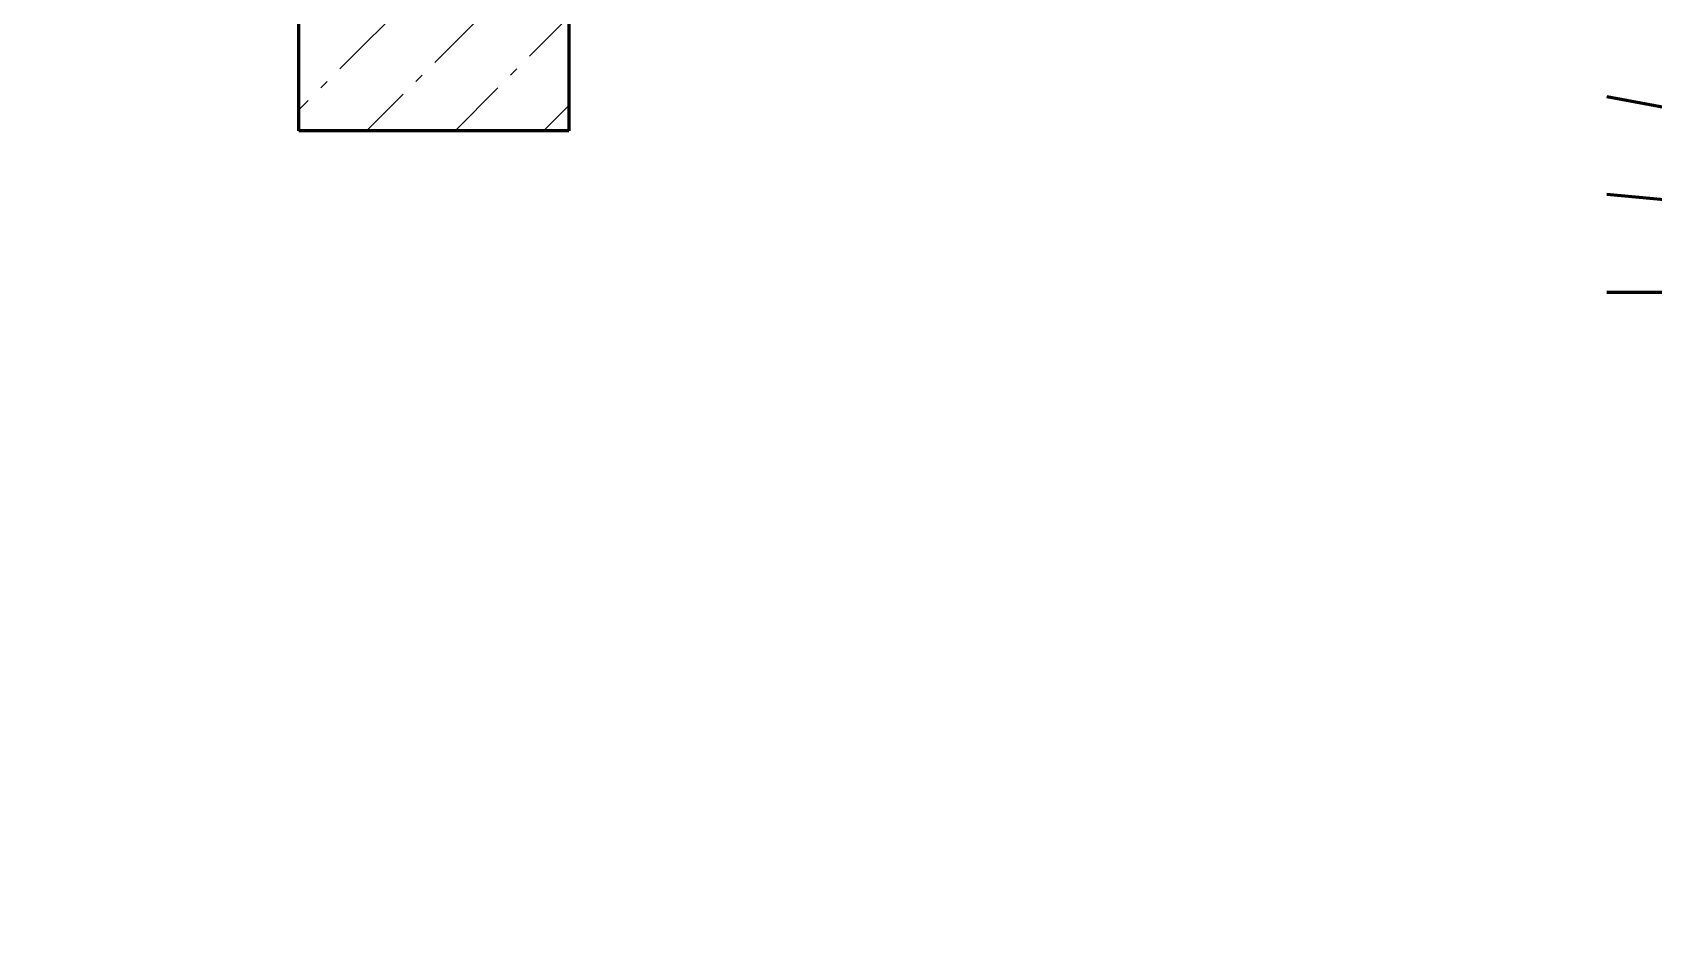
# Model space of a CAD drawing. Header units: millimetres. Extents: x 0 to 3360, y 0 to 297.
# Drawn here: x 1587.7 to 1769.1, y 0 to 101.7 of the extents above; entities that cross this region are included whole.
import ezdxf

# ---------------------------------------------------------------- set-up
doc = ezdxf.new("R2010")
doc.units = ezdxf.units.MM
doc.linetypes.add('K5LT_BASIC', pattern=[0])
doc.layers.add('Системный слой', color=7, linetype='Continuous')

msp = doc.modelspace()

# ---------------------------------------------------------------- hatches: boundary and pattern name
at = {"layer": 'Системный слой'}
h = msp.add_hatch(dxfattribs=at)
h.set_pattern_fill('Бетон', angle=45, style=0, pattern_type=0)
h.set_pattern_definition([(45, (0, 0), (-9.8995, 9.8995), [11, -5]), (45, (9.192, 9.192), (-9.8995, 9.8995), [1, -15]), (45, (0.707, 10.607), (-9.8995, 9.8995), [11, -5]), (45, (9.9, 19.799), (-9.8995, 9.8995), [1, -15])])
h.paths.add_polyline_path([(1617.52509, 90.67396), (1647.7279, 90.67396), (1647.7279, 107.34063), (1617.52509, 107.31429)])

# ---------------------------------------------------------------- linework, layer by layer
at = {"layer": 'Системный слой', "color": 5, "linetype": 'K5LT_BASIC', "lineweight": 60, "true_color": 0x0000ff}
for p, q in [((1617.52509, 90.67396), (1617.52509, 240.67396)), ((1647.7279, 107.34063), (1647.7279, 90.67396)), ((1763.86082, 94.48937), (1880.65244, 72.59094)), ((1647.7279, 90.67396), (1617.52509, 90.67396)), ((1880.65244, 72.59094), (1763.86082, 83.54015)), ((1997.44407, 72.59094), (1763.86082, 72.59094))]:
    msp.add_line(p, q, dxfattribs=at)

doc.saveas('drawing.dxf')
